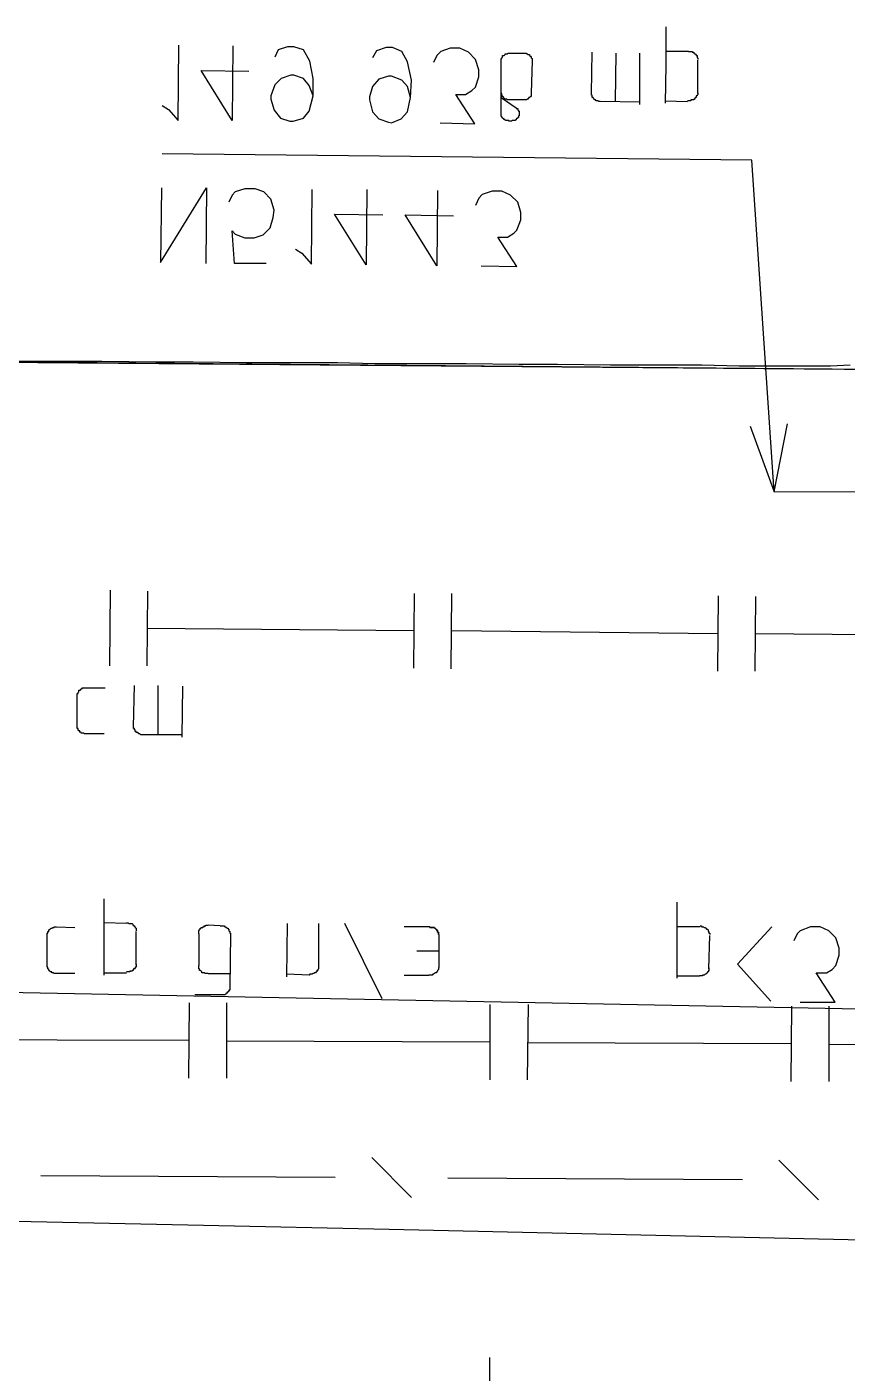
# Model space of a CAD drawing. Header units: metres. Extents: x 20 to 357, y 34 to 206.
# Drawn here: x 250.21 to 261.58, y 72.58 to 91.24 of the extents above; entities that cross this region are included whole.
import ezdxf

# ---------------------------------------------------------------- set-up
doc = ezdxf.new("R2010")
doc.units = ezdxf.units.M
for name, color, linetype in [('CURB', 7, 'Continuous'), ('ELECTR_CABLE_COMM', 7, 'Continuous'), ('GAS', 7, 'Continuous'), ('GRASS', 7, 'Continuous'), ('ROAD', 7, 'Continuous'), ('WATER_PIPELINE', 7, 'Continuous')]:
    doc.layers.add(name, color=color, linetype=linetype)

msp = doc.modelspace()

# ---------------------------------------------------------------- linework, layer by layer
at = {"layer": 'CURB'}
msp.add_lwpolyline([(249.999, 86.61), (250.735, 86.61), (251.252, 86.61), (252, 86.599), (252.517, 86.599), (253.254, 86.588), (253.782, 86.588), (254.519, 86.588), (255.036, 86.577), (255.784, 86.577), (256.301, 86.577), (257.037, 86.566), (257.565, 86.566), (258.302, 86.555), (258.819, 86.555), (259.567, 86.555), (260.084, 86.544), (260.821, 86.544), (261.349, 86.544), (261.624, 86.555)], dxfattribs=at)
at = {"layer": 'ELECTR_CABLE_COMM'}
for points in [[(255.542, 75.018), (254.992, 75.568)], [(261.184, 74.985), (260.634, 75.535)], [(254.486, 75.293), (250.405, 75.315)], [(260.128, 75.26), (256.048, 75.282)]]:
    msp.add_lwpolyline(points, dxfattribs=at)
at = {"layer": 'GAS'}
for points in [[(251.362, 82.387), (251.373, 83.432)], [(251.879, 82.387), (251.89, 83.421)], [(255.575, 82.354), (255.586, 83.388)], [(256.092, 82.343), (256.103, 83.388)], [(259.787, 82.31), (259.798, 83.355)], [(260.304, 82.31), (260.315, 83.344)], [(255.575, 82.871), (251.879, 82.904)], [(259.787, 82.827), (256.103, 82.871)], [(264.01, 82.794), (260.315, 82.827)], [(252.363, 81.43), (251.824, 81.43), (251.824, 81.43), (251.813, 81.43), (251.813, 81.43), (251.802, 81.43), (251.802, 81.43), (251.791, 81.43), (251.791, 81.43), (251.78, 81.441), (251.78, 81.441), (251.769, 81.441), (251.769, 81.441), (251.758, 81.441), (251.758, 81.441), (251.758, 81.452), (251.758, 81.452), (251.747, 81.463), (251.747, 81.463), (251.736, 81.463), (251.736, 81.463), (251.725, 81.463), (251.725, 81.463), (251.725, 81.474), (251.725, 81.474), (251.714, 81.474), (251.714, 81.474), (251.714, 81.485), (251.714, 81.485), (251.714, 81.496), (251.714, 81.496), (251.703, 81.496), (251.703, 81.496), (251.703, 81.507), (251.703, 81.507), (251.703, 81.518), (251.703, 81.518), (251.692, 81.518), (251.692, 81.518), (251.692, 81.529), (251.692, 81.529), (251.692, 81.54), (251.692, 81.54), (251.703, 82.112)], [(252.033, 81.43), (252.033, 82.112)], [(252.363, 81.397), (252.374, 82.101)], [(250.911, 81.551), (250.911, 81.98), (250.911, 81.98), (250.911, 81.991), (250.911, 81.991), (250.911, 82.002), (250.911, 82.002), (250.922, 82.002), (250.922, 82.002), (250.922, 82.013), (250.922, 82.013), (250.933, 82.024), (250.933, 82.024), (250.933, 82.035), (250.933, 82.035), (250.933, 82.046), (250.933, 82.046), (250.944, 82.046), (250.944, 82.046), (250.955, 82.046), (250.955, 82.046), (250.955, 82.057), (250.955, 82.057), (250.966, 82.068), (250.966, 82.068), (250.977, 82.068), (250.977, 82.068), (250.977, 82.079), (250.977, 82.079), (250.988, 82.079), (250.988, 82.079), (250.999, 82.079), (250.999, 82.079), (251.01, 82.079), (251.01, 82.079), (251.021, 82.079), (251.021, 82.079), (251.032, 82.079), (251.032, 82.079), (251.043, 82.079), (251.043, 82.079), (251.296, 82.079)], [(251.285, 81.441), (251.032, 81.441), (251.032, 81.441), (251.021, 81.441), (251.021, 81.441), (251.01, 81.441), (251.01, 81.441), (250.999, 81.452), (250.999, 81.452), (250.988, 81.452), (250.988, 81.452), (250.977, 81.452), (250.977, 81.452), (250.966, 81.452), (250.966, 81.452), (250.966, 81.463), (250.966, 81.463), (250.955, 81.463), (250.955, 81.463), (250.944, 81.474), (250.944, 81.474), (250.944, 81.485), (250.944, 81.485), (250.933, 81.485), (250.933, 81.485), (250.922, 81.496), (250.922, 81.496), (250.922, 81.507), (250.922, 81.507), (250.922, 81.518), (250.922, 81.518), (250.911, 81.518), (250.911, 81.518), (250.911, 81.529), (250.911, 81.529), (250.911, 81.54), (250.911, 81.54), (250.911, 81.551)], [(251.285, 78.098), (251.285, 78.626), (251.285, 78.626), (251.285, 79.154)], [(259.226, 78.054), (259.226, 78.582), (259.226, 78.582), (259.226, 79.11)], [(250.493, 78.23), (250.493, 78.659), (250.493, 78.659), (250.493, 78.67), (250.493, 78.67), (250.493, 78.681), (250.493, 78.681), (250.504, 78.681), (250.504, 78.681), (250.504, 78.692), (250.504, 78.692), (250.504, 78.703), (250.504, 78.703), (250.515, 78.703), (250.515, 78.703), (250.515, 78.714), (250.515, 78.714), (250.515, 78.725), (250.515, 78.725), (250.526, 78.725), (250.526, 78.725), (250.526, 78.736), (250.526, 78.736), (250.537, 78.736), (250.537, 78.736), (250.548, 78.747), (250.548, 78.747), (250.559, 78.747), (250.559, 78.747), (250.57, 78.758), (250.57, 78.758), (250.581, 78.758), (250.581, 78.758), (250.592, 78.758), (250.592, 78.758), (250.592, 78.769), (250.592, 78.769), (250.603, 78.769), (250.603, 78.769), (250.614, 78.769), (250.614, 78.769), (250.625, 78.769), (250.625, 78.769), (250.878, 78.758)], [(251.593, 78.813), (251.285, 78.824)], [(251.593, 78.824), (251.604, 78.824), (251.604, 78.824), (251.615, 78.824), (251.615, 78.824), (251.626, 78.813), (251.626, 78.813), (251.637, 78.813), (251.637, 78.813), (251.648, 78.813), (251.648, 78.813), (251.659, 78.813), (251.659, 78.813), (251.67, 78.813), (251.67, 78.813), (251.681, 78.802), (251.681, 78.802), (251.681, 78.791), (251.681, 78.791), (251.692, 78.791), (251.692, 78.791), (251.692, 78.78), (251.692, 78.78), (251.703, 78.78), (251.703, 78.78), (251.703, 78.769), (251.703, 78.769), (251.714, 78.769), (251.714, 78.769), (251.714, 78.758), (251.714, 78.758), (251.725, 78.747), (251.725, 78.747), (251.725, 78.736), (251.725, 78.736), (251.725, 78.725), (251.725, 78.725), (251.725, 78.714)], [(252.594, 78.67), (252.594, 78.681), (252.594, 78.681), (252.594, 78.692), (252.594, 78.692), (252.594, 78.703), (252.594, 78.703), (252.594, 78.714), (252.594, 78.714), (252.605, 78.725), (252.605, 78.725), (252.616, 78.736), (252.616, 78.736), (252.616, 78.747), (252.616, 78.747), (252.627, 78.747), (252.627, 78.747), (252.627, 78.758), (252.627, 78.758), (252.638, 78.758), (252.638, 78.758), (252.649, 78.758), (252.649, 78.758), (252.649, 78.769), (252.649, 78.769), (252.66, 78.769), (252.66, 78.769), (252.671, 78.769), (252.671, 78.769), (252.671, 78.78), (252.671, 78.78), (252.682, 78.78), (252.682, 78.78), (252.693, 78.78), (252.693, 78.78), (252.693, 78.791), (252.693, 78.791), (252.704, 78.791), (252.704, 78.791), (252.715, 78.791), (252.715, 78.791), (252.726, 78.791)], [(252.891, 78.78), (252.726, 78.791)], [(252.891, 78.78), (252.902, 78.78), (252.902, 78.78), (252.913, 78.78), (252.913, 78.78), (252.924, 78.78), (252.924, 78.78), (252.935, 78.78), (252.935, 78.78), (252.946, 78.78), (252.946, 78.78), (252.957, 78.769), (252.957, 78.769), (252.968, 78.769), (252.968, 78.769), (252.968, 78.758), (252.968, 78.758), (252.979, 78.758), (252.979, 78.758), (252.99, 78.747), (252.99, 78.747), (253.001, 78.747), (253.001, 78.747), (253.001, 78.736), (253.001, 78.736), (253.012, 78.736), (253.012, 78.736), (253.012, 78.725), (253.012, 78.725), (253.012, 78.714), (253.012, 78.714), (253.023, 78.703), (253.023, 78.703), (253.023, 78.692), (253.023, 78.692), (253.023, 78.681), (253.023, 78.681), (253.034, 78.681), (253.034, 78.681), (253.034, 78.67)], [(254.255, 78.813), (254.255, 78.219), (254.255, 78.219), (254.255, 78.208), (254.255, 78.208), (254.255, 78.197), (254.255, 78.197), (254.255, 78.186), (254.255, 78.186), (254.244, 78.175), (254.244, 78.175), (254.244, 78.164), (254.244, 78.164), (254.233, 78.164), (254.233, 78.164), (254.233, 78.153), (254.233, 78.153), (254.233, 78.142), (254.233, 78.142), (254.222, 78.142), (254.222, 78.142), (254.211, 78.131), (254.211, 78.131), (254.2, 78.131), (254.2, 78.131), (254.189, 78.12), (254.189, 78.12), (254.178, 78.12), (254.178, 78.12), (254.167, 78.109), (254.167, 78.109), (254.156, 78.109), (254.156, 78.109), (254.145, 78.109), (254.145, 78.109), (254.134, 78.109), (254.134, 78.109), (254.123, 78.098), (254.123, 78.098), (253.815, 78.109)], [(253.815, 78.076), (253.826, 78.813)], [(255.135, 77.768), (254.618, 78.813)], [(255.795, 78.769), (255.443, 78.769)], [(255.927, 78.659), (255.916, 78.659), (255.916, 78.659), (255.916, 78.67), (255.916, 78.67), (255.916, 78.681), (255.916, 78.681), (255.916, 78.692), (255.916, 78.692), (255.905, 78.692), (255.905, 78.692), (255.905, 78.703), (255.905, 78.703), (255.905, 78.714), (255.905, 78.714), (255.894, 78.725), (255.894, 78.725), (255.883, 78.725), (255.883, 78.725), (255.883, 78.736), (255.883, 78.736), (255.872, 78.747), (255.872, 78.747), (255.861, 78.747), (255.861, 78.747), (255.861, 78.758), (255.861, 78.758), (255.85, 78.758), (255.85, 78.758), (255.839, 78.758), (255.839, 78.758), (255.828, 78.758), (255.828, 78.758), (255.817, 78.758), (255.817, 78.758), (255.806, 78.758), (255.806, 78.758), (255.795, 78.758), (255.795, 78.758), (255.795, 78.769), (255.795, 78.769), (255.795, 78.758), (255.795, 78.758), (255.806, 78.758), (255.806, 78.758), (255.817, 78.758), (255.817, 78.758), (255.828, 78.758), (255.828, 78.758), (255.839, 78.758), (255.839, 78.758), (255.85, 78.758), (255.85, 78.758), (255.861, 78.758), (255.861, 78.758), (255.861, 78.747), (255.861, 78.747), (255.872, 78.747), (255.872, 78.747), (255.883, 78.736), (255.883, 78.736), (255.883, 78.725), (255.883, 78.725), (255.894, 78.725), (255.894, 78.725), (255.905, 78.714), (255.905, 78.714), (255.905, 78.703), (255.905, 78.703), (255.905, 78.692), (255.905, 78.692), (255.916, 78.692), (255.916, 78.692), (255.916, 78.681), (255.916, 78.681), (255.916, 78.67), (255.916, 78.67), (255.916, 78.659), (255.916, 78.659), (255.927, 78.659)], [(259.545, 78.769), (259.226, 78.769)], [(259.545, 78.78), (259.556, 78.78), (259.556, 78.78), (259.567, 78.769), (259.567, 78.769), (259.578, 78.769), (259.578, 78.769), (259.589, 78.769), (259.589, 78.769), (259.6, 78.758), (259.6, 78.758), (259.611, 78.758), (259.611, 78.758), (259.622, 78.747), (259.622, 78.747), (259.633, 78.736), (259.633, 78.736), (259.644, 78.736), (259.644, 78.736), (259.655, 78.725), (259.655, 78.725), (259.655, 78.714), (259.655, 78.714), (259.655, 78.703), (259.655, 78.703), (259.666, 78.703), (259.666, 78.703), (259.666, 78.692), (259.666, 78.692), (259.666, 78.681), (259.666, 78.681), (259.677, 78.681), (259.677, 78.681), (259.677, 78.67), (259.677, 78.67), (259.677, 78.659)], [(260.524, 77.735), (260.062, 78.252), (260.062, 78.252), (260.535, 78.769)], [(260.931, 77.724), (261.415, 77.724), (261.415, 77.724), (261.151, 78.131), (261.151, 78.131), (261.294, 78.131), (261.294, 78.131), (261.371, 78.175), (261.371, 78.175), (261.426, 78.23), (261.426, 78.23), (261.47, 78.373), (261.47, 78.373), (261.47, 78.472), (261.47, 78.472), (261.426, 78.615), (261.426, 78.615), (261.327, 78.714), (261.327, 78.714), (261.206, 78.769), (261.206, 78.769), (261.074, 78.769), (261.074, 78.769), (260.931, 78.714), (260.931, 78.714), (260.887, 78.67), (260.887, 78.67), (260.843, 78.571)], [(251.725, 78.241), (251.725, 78.703)], [(253.034, 78.67), (253.023, 77.922), (253.023, 77.922), (253.023, 77.911), (253.023, 77.911), (253.023, 77.9), (253.023, 77.9), (253.023, 77.889), (253.023, 77.889), (253.012, 77.889), (253.012, 77.889), (253.012, 77.878), (253.012, 77.878), (253.001, 77.867), (253.001, 77.867), (252.99, 77.856), (252.99, 77.856), (252.979, 77.845), (252.979, 77.845), (252.968, 77.845), (252.968, 77.845), (252.968, 77.834), (252.968, 77.834), (252.957, 77.823), (252.957, 77.823), (252.946, 77.823), (252.946, 77.823), (252.935, 77.823), (252.935, 77.823), (252.924, 77.823), (252.924, 77.823), (252.913, 77.823), (252.913, 77.823), (252.902, 77.823), (252.902, 77.823), (252.891, 77.823), (252.891, 77.823), (252.539, 77.823)], [(252.594, 78.67), (252.594, 78.23)], [(255.927, 78.208), (255.927, 78.659)], [(259.666, 78.186), (259.677, 78.648)], [(255.927, 78.428), (255.619, 78.428)], [(250.878, 78.12), (250.625, 78.12), (250.625, 78.12), (250.614, 78.12), (250.614, 78.12), (250.603, 78.12), (250.603, 78.12), (250.592, 78.12), (250.592, 78.12), (250.581, 78.131), (250.581, 78.131), (250.57, 78.131), (250.57, 78.131), (250.559, 78.131), (250.559, 78.131), (250.559, 78.142), (250.559, 78.142), (250.548, 78.142), (250.548, 78.142), (250.537, 78.142), (250.537, 78.142), (250.537, 78.153), (250.537, 78.153), (250.526, 78.153), (250.526, 78.153), (250.526, 78.164), (250.526, 78.164), (250.515, 78.164), (250.515, 78.164), (250.515, 78.175), (250.515, 78.175), (250.504, 78.186), (250.504, 78.186), (250.504, 78.197), (250.504, 78.197), (250.504, 78.208), (250.504, 78.208), (250.493, 78.208), (250.493, 78.208), (250.493, 78.219), (250.493, 78.219), (250.493, 78.23)], [(251.725, 78.252), (251.725, 78.241), (251.725, 78.241), (251.725, 78.23), (251.725, 78.23), (251.725, 78.219), (251.725, 78.219), (251.725, 78.208), (251.725, 78.208), (251.714, 78.208), (251.714, 78.208), (251.714, 78.197), (251.714, 78.197), (251.703, 78.186), (251.703, 78.186), (251.692, 78.186), (251.692, 78.186), (251.692, 78.175), (251.692, 78.175), (251.681, 78.164), (251.681, 78.164), (251.67, 78.164), (251.67, 78.164), (251.67, 78.153), (251.67, 78.153), (251.659, 78.153), (251.659, 78.153), (251.648, 78.153), (251.648, 78.153), (251.637, 78.153), (251.637, 78.153), (251.637, 78.142), (251.637, 78.142), (251.626, 78.142), (251.626, 78.142), (251.615, 78.142), (251.615, 78.142), (251.604, 78.142), (251.604, 78.142), (251.593, 78.142)], [(252.726, 78.12), (252.715, 78.12), (252.715, 78.12), (252.704, 78.12), (252.704, 78.12), (252.693, 78.12), (252.693, 78.12), (252.682, 78.12), (252.682, 78.12), (252.671, 78.131), (252.671, 78.131), (252.66, 78.131), (252.66, 78.131), (252.649, 78.131), (252.649, 78.131), (252.638, 78.131), (252.638, 78.131), (252.638, 78.142), (252.638, 78.142), (252.627, 78.153), (252.627, 78.153), (252.616, 78.164), (252.616, 78.164), (252.605, 78.164), (252.605, 78.164), (252.605, 78.175), (252.605, 78.175), (252.605, 78.186), (252.605, 78.186), (252.594, 78.186), (252.594, 78.186), (252.594, 78.197), (252.594, 78.197), (252.594, 78.208), (252.594, 78.208), (252.594, 78.219), (252.594, 78.219), (252.594, 78.23)], [(255.927, 78.208), (255.916, 78.197), (255.916, 78.197), (255.916, 78.186), (255.916, 78.186), (255.916, 78.175), (255.916, 78.175), (255.905, 78.164), (255.905, 78.164), (255.905, 78.153), (255.905, 78.153), (255.894, 78.142), (255.894, 78.142), (255.883, 78.131), (255.883, 78.131), (255.872, 78.131), (255.872, 78.131), (255.861, 78.12), (255.861, 78.12), (255.85, 78.109), (255.85, 78.109), (255.839, 78.109), (255.839, 78.109), (255.828, 78.098), (255.828, 78.098), (255.817, 78.098), (255.817, 78.098), (255.806, 78.098), (255.806, 78.098), (255.795, 78.098), (255.795, 78.098), (255.784, 78.098)], [(259.666, 78.197), (259.666, 78.186), (259.666, 78.186), (259.666, 78.175), (259.666, 78.175), (259.666, 78.164), (259.666, 78.164), (259.666, 78.153), (259.666, 78.153), (259.655, 78.153), (259.655, 78.153), (259.655, 78.142), (259.655, 78.142), (259.644, 78.142), (259.644, 78.142), (259.644, 78.131), (259.644, 78.131), (259.633, 78.12), (259.633, 78.12), (259.622, 78.109), (259.622, 78.109), (259.611, 78.109), (259.611, 78.109), (259.6, 78.098), (259.6, 78.098), (259.589, 78.098), (259.589, 78.098), (259.578, 78.098), (259.578, 78.098), (259.578, 78.087), (259.578, 78.087), (259.567, 78.087), (259.567, 78.087), (259.556, 78.087), (259.556, 78.087), (259.545, 78.087), (259.545, 78.087), (259.534, 78.087)], [(251.285, 78.131), (251.593, 78.131)], [(252.726, 78.12), (253.023, 78.12)], [(255.443, 78.098), (255.784, 78.098)], [(259.226, 78.087), (259.534, 78.087)], [(252.462, 77.713), (252.451, 76.668)], [(252.979, 77.713), (252.979, 76.668)], [(256.63, 77.691), (256.63, 76.646)], [(257.158, 77.691), (257.147, 76.646)], [(260.81, 77.669), (260.799, 76.624)], [(261.327, 77.669), (261.327, 76.624)], [(248.8, 77.207), (252.462, 77.196)], [(252.979, 77.185), (256.63, 77.174)], [(257.147, 77.163), (260.81, 77.152)], [(261.327, 77.141), (264.681, 77.13), (264.681, 77.13), (264.978, 77.174)], [(256.619, 71.741), (256.63, 72.269), (256.63, 72.269), (256.63, 72.797)]]:
    msp.add_lwpolyline(points, dxfattribs=at)
at = {"layer": 'GRASS'}
for points in [[(213.595, 86.907), (218.764, 86.841), (221.447, 86.808), (225.506, 86.775), (233.215, 86.731), (241.277, 86.676), (249.24, 86.599), (266.573, 86.456), (267.365, 86.445), (277.857, 86.401), (289.361, 86.346), (292.517, 86.335), (308.146, 86.269), (330.89, 86.17)], [(327.623, 77.031), (304.956, 77.372), (289.262, 77.24), (286.116, 77.262), (274.623, 77.339), (264.197, 77.581), (263.405, 77.592), (246.138, 77.933), (238.198, 78.087), (230.18, 78.241), (222.404, 78.087), (215.585, 77.944)], [(245.918, 74.776), (252.66, 74.633), (255.234, 74.578), (262.415, 74.413), (267.321, 74.413), (274.491, 74.413), (277.681, 74.413), (289.097, 74.424), (290.56, 74.413), (304.912, 74.336), (311.093, 74.325)]]:
    msp.add_lwpolyline(points, dxfattribs=at)
at = {"layer": 'ROAD'}
msp.add_lwpolyline([(280.782, 86.39), (277.714, 86.401), (277.703, 86.401), (277.67, 86.401), (277.582, 86.401), (277.461, 86.401), (277.285, 86.401), (277.076, 86.401), (276.823, 86.401), (276.548, 86.401), (276.229, 86.412), (275.899, 86.412), (275.536, 86.412), (267.365, 86.445), (263.515, 86.478), (246.897, 86.621)], dxfattribs=at)
at = {"layer": 'WATER_PIPELINE'}
for points in [[(259.061, 90.185), (259.072, 90.713), (259.072, 90.713), (259.072, 91.241)], [(252.088, 90.152), (252.176, 90.097), (252.176, 90.097), (252.308, 89.943), (252.308, 89.943), (252.319, 90.988)], [(253.067, 90.977), (253.056, 89.943), (253.056, 89.943), (252.627, 90.636), (252.627, 90.636), (253.287, 90.625)], [(254.178, 90.284), (254.123, 90.427), (254.123, 90.427), (254.046, 90.526), (254.046, 90.526), (253.914, 90.57), (253.914, 90.57), (253.87, 90.57), (253.87, 90.57), (253.738, 90.526), (253.738, 90.526), (253.65, 90.438), (253.65, 90.438), (253.595, 90.284), (253.595, 90.284), (253.595, 90.24), (253.595, 90.24), (253.639, 90.086), (253.639, 90.086), (253.727, 89.976), (253.727, 89.976), (253.859, 89.932), (253.859, 89.932), (253.903, 89.932), (253.903, 89.932), (254.046, 89.976), (254.046, 89.976), (254.123, 90.075), (254.123, 90.075), (254.178, 90.284), (254.178, 90.284), (254.178, 90.526), (254.178, 90.526), (254.134, 90.768), (254.134, 90.768), (254.046, 90.922), (254.046, 90.922), (253.914, 90.966), (253.914, 90.966), (253.826, 90.966), (253.826, 90.966), (253.694, 90.922), (253.694, 90.922), (253.65, 90.823)], [(255.531, 90.262), (255.487, 90.416), (255.487, 90.416), (255.41, 90.504), (255.41, 90.504), (255.267, 90.559), (255.267, 90.559), (255.223, 90.559), (255.223, 90.559), (255.091, 90.515), (255.091, 90.515), (255.003, 90.416), (255.003, 90.416), (254.959, 90.273), (254.959, 90.273), (254.959, 90.229), (254.959, 90.229), (255.003, 90.064), (255.003, 90.064), (255.091, 89.965), (255.091, 89.965), (255.223, 89.921), (255.223, 89.921), (255.267, 89.91), (255.267, 89.91), (255.399, 89.965), (255.399, 89.965), (255.487, 90.064), (255.487, 90.064), (255.531, 90.262), (255.531, 90.262), (255.542, 90.504), (255.542, 90.504), (255.487, 90.757), (255.487, 90.757), (255.41, 90.9), (255.41, 90.9), (255.278, 90.955), (255.278, 90.955), (255.19, 90.955), (255.19, 90.955), (255.058, 90.911), (255.058, 90.911), (255.003, 90.812)], [(255.938, 89.91), (256.421, 89.899), (256.421, 89.899), (256.158, 90.306), (256.158, 90.306), (256.289, 90.306), (256.289, 90.306), (256.377, 90.361), (256.377, 90.361), (256.432, 90.405), (256.432, 90.405), (256.476, 90.548), (256.476, 90.548), (256.476, 90.647), (256.476, 90.647), (256.432, 90.79), (256.432, 90.79), (256.333, 90.889), (256.333, 90.889), (256.213, 90.944), (256.213, 90.944), (256.081, 90.944), (256.081, 90.944), (255.949, 90.9), (255.949, 90.9), (255.894, 90.845), (255.894, 90.845), (255.85, 90.746)], [(256.784, 90.779), (256.784, 90.79), (256.784, 90.79), (256.784, 90.801), (256.784, 90.801), (256.795, 90.801), (256.795, 90.801), (256.795, 90.812), (256.795, 90.812), (256.806, 90.823), (256.806, 90.823), (256.806, 90.834), (256.806, 90.834), (256.806, 90.845), (256.806, 90.845), (256.817, 90.845), (256.817, 90.845), (256.828, 90.845), (256.828, 90.845), (256.839, 90.856), (256.839, 90.856), (256.839, 90.867), (256.839, 90.867), (256.85, 90.867), (256.85, 90.867), (256.861, 90.867), (256.861, 90.867), (256.872, 90.867), (256.872, 90.867), (256.883, 90.878), (256.883, 90.878), (256.894, 90.878), (256.894, 90.878), (256.905, 90.878), (256.905, 90.878), (256.916, 90.878)], [(256.916, 90.878), (257.081, 90.878)], [(257.081, 90.878), (257.092, 90.878), (257.092, 90.878), (257.103, 90.878), (257.103, 90.878), (257.114, 90.878), (257.114, 90.878), (257.125, 90.878), (257.125, 90.878), (257.136, 90.878), (257.136, 90.878), (257.136, 90.867), (257.136, 90.867), (257.147, 90.867), (257.147, 90.867), (257.158, 90.856), (257.158, 90.856), (257.169, 90.856), (257.169, 90.856), (257.18, 90.856), (257.18, 90.856), (257.18, 90.845), (257.18, 90.845), (257.191, 90.834), (257.191, 90.834), (257.202, 90.823), (257.202, 90.823), (257.202, 90.812), (257.202, 90.812), (257.213, 90.801), (257.213, 90.801), (257.213, 90.79), (257.213, 90.79), (257.213, 90.779), (257.213, 90.779), (257.213, 90.768)], [(258.709, 90.196), (258.159, 90.207), (258.159, 90.207), (258.148, 90.207), (258.148, 90.207), (258.137, 90.207), (258.137, 90.207), (258.126, 90.218), (258.126, 90.218), (258.115, 90.218), (258.115, 90.218), (258.104, 90.218), (258.104, 90.218), (258.093, 90.229), (258.093, 90.229), (258.082, 90.229), (258.082, 90.229), (258.071, 90.24), (258.071, 90.24), (258.071, 90.251), (258.071, 90.251), (258.06, 90.251), (258.06, 90.251), (258.06, 90.262), (258.06, 90.262), (258.049, 90.262), (258.049, 90.262), (258.049, 90.273), (258.049, 90.273), (258.049, 90.284), (258.049, 90.284), (258.049, 90.295), (258.049, 90.295), (258.038, 90.295), (258.038, 90.295), (258.038, 90.306), (258.038, 90.306), (258.038, 90.317), (258.038, 90.317), (258.049, 90.889)], [(258.368, 90.207), (258.379, 90.878)], [(258.709, 90.163), (258.709, 90.878)], [(259.38, 90.9), (259.072, 90.9)], [(259.38, 90.9), (259.391, 90.9), (259.391, 90.9), (259.402, 90.9), (259.402, 90.9), (259.413, 90.9), (259.413, 90.9), (259.424, 90.9), (259.424, 90.9), (259.435, 90.9), (259.435, 90.9), (259.435, 90.889), (259.435, 90.889), (259.446, 90.889), (259.446, 90.889), (259.457, 90.889), (259.457, 90.889), (259.457, 90.878), (259.457, 90.878), (259.468, 90.867), (259.468, 90.867), (259.479, 90.867), (259.479, 90.867), (259.479, 90.856), (259.479, 90.856), (259.49, 90.856), (259.49, 90.856), (259.49, 90.845), (259.49, 90.845), (259.501, 90.845), (259.501, 90.845), (259.501, 90.834), (259.501, 90.834), (259.501, 90.823), (259.501, 90.823), (259.501, 90.812), (259.501, 90.812), (259.512, 90.812), (259.512, 90.812), (259.512, 90.801), (259.512, 90.801), (259.512, 90.79)], [(256.905, 89.932), (256.894, 89.932), (256.894, 89.932), (256.894, 89.943), (256.894, 89.943), (256.883, 89.943), (256.883, 89.943), (256.872, 89.943), (256.872, 89.943), (256.861, 89.943), (256.861, 89.943), (256.85, 89.943), (256.85, 89.943), (256.839, 89.954), (256.839, 89.954), (256.828, 89.954), (256.828, 89.954), (256.828, 89.965), (256.828, 89.965), (256.817, 89.965), (256.817, 89.965), (256.806, 89.976), (256.806, 89.976), (256.806, 89.987), (256.806, 89.987), (256.795, 89.987), (256.795, 89.987), (256.795, 89.998), (256.795, 89.998), (256.784, 89.998), (256.784, 89.998), (256.784, 90.009), (256.784, 90.009), (256.784, 90.02), (256.784, 90.02), (256.784, 90.031), (256.784, 90.031), (256.784, 90.042), (256.784, 90.042), (256.784, 90.053), (256.784, 90.053), (256.784, 90.779)], [(257.213, 90.768), (257.202, 90.328)], [(259.512, 90.317), (259.512, 90.779)], [(256.905, 90.229), (256.894, 90.229), (256.894, 90.229), (256.883, 90.229), (256.883, 90.229), (256.872, 90.229), (256.872, 90.229), (256.861, 90.24), (256.861, 90.24), (256.85, 90.24), (256.85, 90.24), (256.839, 90.24), (256.839, 90.24), (256.828, 90.251), (256.828, 90.251), (256.817, 90.262), (256.817, 90.262), (256.817, 90.273), (256.817, 90.273), (256.806, 90.273), (256.806, 90.273), (256.806, 90.284), (256.806, 90.284), (256.795, 90.284), (256.795, 90.284), (256.795, 90.295), (256.795, 90.295), (256.795, 90.306), (256.795, 90.306), (256.795, 90.317), (256.795, 90.317), (256.784, 90.317), (256.784, 90.317), (256.784, 90.328), (256.784, 90.328), (256.784, 90.339)], [(257.202, 90.328), (257.202, 90.317), (257.202, 90.317), (257.202, 90.306), (257.202, 90.306), (257.202, 90.295), (257.202, 90.295), (257.202, 90.284), (257.202, 90.284), (257.191, 90.273), (257.191, 90.273), (257.18, 90.262), (257.18, 90.262), (257.169, 90.262), (257.169, 90.262), (257.169, 90.251), (257.169, 90.251), (257.158, 90.251), (257.158, 90.251), (257.158, 90.24), (257.158, 90.24), (257.147, 90.24), (257.147, 90.24), (257.136, 90.229), (257.136, 90.229), (257.125, 90.229), (257.125, 90.229), (257.114, 90.229), (257.114, 90.229), (257.103, 90.229), (257.103, 90.229), (257.092, 90.229), (257.092, 90.229), (257.081, 90.229)], [(259.512, 90.328), (259.512, 90.317), (259.512, 90.317), (259.512, 90.306), (259.512, 90.306), (259.501, 90.295), (259.501, 90.295), (259.501, 90.284), (259.501, 90.284), (259.49, 90.284), (259.49, 90.284), (259.49, 90.273), (259.49, 90.273), (259.49, 90.262), (259.49, 90.262), (259.479, 90.262), (259.479, 90.262), (259.468, 90.251), (259.468, 90.251), (259.468, 90.24), (259.468, 90.24), (259.457, 90.24), (259.457, 90.24), (259.457, 90.229), (259.457, 90.229), (259.446, 90.229), (259.446, 90.229), (259.435, 90.229), (259.435, 90.229), (259.424, 90.229), (259.424, 90.229), (259.413, 90.229), (259.413, 90.229), (259.413, 90.218), (259.413, 90.218), (259.402, 90.218), (259.402, 90.218), (259.391, 90.218), (259.391, 90.218), (259.38, 90.218), (259.38, 90.218), (259.369, 90.218)], [(256.784, 90.262), (256.993, 90.119), (256.993, 90.119), (256.993, 90.108), (256.993, 90.108), (257.004, 90.108), (257.004, 90.108), (257.015, 90.108), (257.015, 90.108), (257.015, 90.097), (257.015, 90.097), (257.015, 90.086), (257.015, 90.086), (257.026, 90.086), (257.026, 90.086), (257.026, 90.075), (257.026, 90.075), (257.037, 90.075), (257.037, 90.075), (257.037, 90.064), (257.037, 90.064), (257.037, 90.053), (257.037, 90.053), (257.037, 90.042), (257.037, 90.042), (257.037, 90.031), (257.037, 90.031), (257.037, 90.02), (257.037, 90.02), (257.037, 90.009), (257.037, 90.009), (257.026, 90.009), (257.026, 90.009), (257.026, 89.998), (257.026, 89.998), (257.026, 89.987), (257.026, 89.987), (257.015, 89.987), (257.015, 89.987), (257.015, 89.976), (257.015, 89.976), (257.004, 89.976), (257.004, 89.976), (257.004, 89.965), (257.004, 89.965), (256.993, 89.965), (256.993, 89.965), (256.993, 89.954), (256.993, 89.954), (256.982, 89.954), (256.982, 89.954), (256.982, 89.943), (256.982, 89.943), (256.971, 89.943), (256.971, 89.943), (256.96, 89.943), (256.96, 89.943), (256.949, 89.943), (256.949, 89.943), (256.938, 89.943), (256.938, 89.943), (256.927, 89.932), (256.927, 89.932), (256.916, 89.932), (256.916, 89.932), (256.905, 89.932)], [(257.081, 90.229), (256.905, 90.229)], [(259.061, 90.218), (259.369, 90.207)], [(260.238, 85.708), (260.568, 84.796), (260.568, 84.796), (260.26, 89.393), (260.26, 89.393), (252.088, 89.481)], [(252.077, 89.008), (252.066, 87.974), (252.066, 87.974), (252.704, 89.008), (252.704, 89.008), (252.693, 87.963)], [(253.529, 87.963), (253.089, 87.963), (253.089, 87.963), (253.056, 88.414), (253.056, 88.414), (253.1, 88.37), (253.1, 88.37), (253.232, 88.315), (253.232, 88.315), (253.364, 88.315), (253.364, 88.315), (253.485, 88.359), (253.485, 88.359), (253.584, 88.458), (253.584, 88.458), (253.628, 88.601), (253.628, 88.601), (253.639, 88.7), (253.639, 88.7), (253.595, 88.854), (253.595, 88.854), (253.496, 88.953), (253.496, 88.953), (253.375, 88.997), (253.375, 88.997), (253.232, 88.997), (253.232, 88.997), (253.1, 88.953), (253.1, 88.953), (253.056, 88.909), (253.056, 88.909), (253.012, 88.81)], [(253.936, 88.161), (254.024, 88.106), (254.024, 88.106), (254.156, 87.952), (254.156, 87.952), (254.167, 88.986)], [(254.926, 88.986), (254.915, 87.941), (254.915, 87.941), (254.475, 88.645), (254.475, 88.645), (255.146, 88.634)], [(255.905, 88.975), (255.894, 87.93), (255.894, 87.93), (255.454, 88.634), (255.454, 88.634), (256.125, 88.623)], [(256.509, 87.93), (257.004, 87.919), (257.004, 87.919), (256.74, 88.326), (256.74, 88.326), (256.872, 88.326), (256.872, 88.326), (256.96, 88.381), (256.96, 88.381), (257.004, 88.425), (257.004, 88.425), (257.059, 88.568), (257.059, 88.568), (257.059, 88.667), (257.059, 88.667), (257.015, 88.81), (257.015, 88.81), (256.916, 88.909), (256.916, 88.909), (256.795, 88.964), (256.795, 88.964), (256.663, 88.964), (256.663, 88.964), (256.52, 88.92), (256.52, 88.92), (256.476, 88.865), (256.476, 88.865), (256.432, 88.766)], [(260.568, 84.796), (260.755, 85.741)], [(260.568, 84.796), (277.802, 84.84)]]:
    msp.add_lwpolyline(points, dxfattribs=at)

doc.saveas('drawing.dxf')
